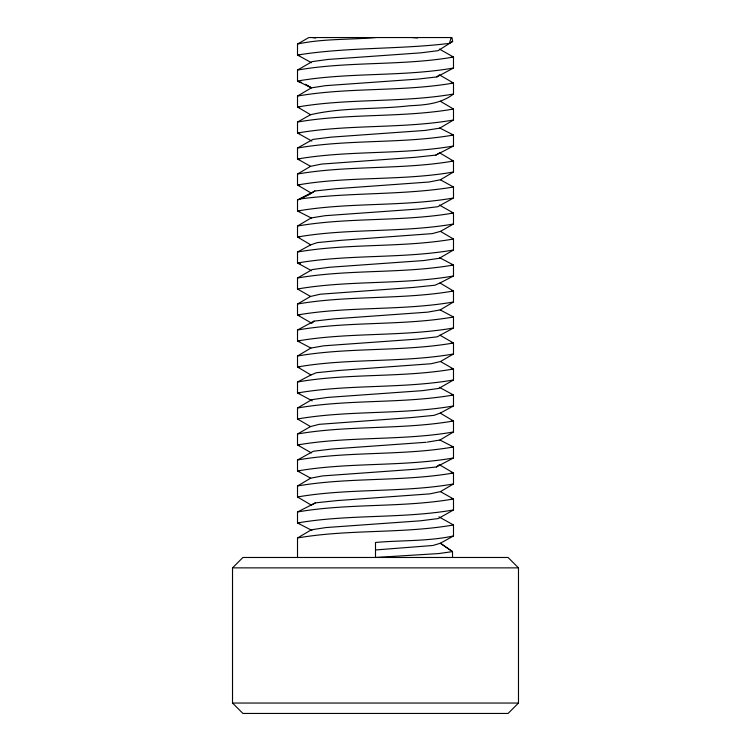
<?xml version="1.0" encoding="UTF-8"?>
<svg xmlns="http://www.w3.org/2000/svg" width="751" height="751" viewBox="0 0 751 751"><rect width="100%" height="100%" fill="white"/><g stroke="black" fill="none" stroke-linecap="round" stroke-linejoin="round"><path stroke-width="1.13" d="M452.524 557.477L452.524 551.628L440.386 543.236L432.961 545.479L375.5 549.967M439.391 49.059L453.491 57.048L453.491 68.031L436.913 76.921L417.819 79.108L325.54 85.661L311.393 87.848L297.509 81.033L297.509 70.05L312.153 61.61L328.131 59.423L420.701 52.861L438.086 50.674L452.656 41.436L451.942 37.55L308.83 37.55L297.509 44.046L297.509 55.039C347.629 46.966 399.016 49.566 449.436 43.38L451.201 37.55M312.641 322.62L314.078 321.128L333.838 318.884L427.638 312.153L440.18 309.91L453.491 301.996L453.491 291.012L439.973 282.986L434.951 285.23L412.872 287.473L320.32 294.204L310.52 296.448L297.509 304.014L297.509 314.998L311.928 323.371M232.519 567.869L242.92 557.477L508.08 557.477L518.481 567.869L518.481 703.049L508.08 713.45L242.92 713.45L232.519 703.049L232.519 567.869L518.481 567.869M436.913 76.921L438.471 75.457M315.439 502.851L311.243 505.094L297.509 496.974L297.509 485.981L310.689 478.171L322.451 475.927L415.951 469.197L436.397 466.953L439.373 464.709L453.491 472.989L453.491 483.973L440.443 491.633L429.835 493.876L336.861 500.607L315.439 502.851L297.509 511.975L297.509 522.968L311.918 530.422M435.833 155.1L439.645 152.857L453.491 161.033L453.491 172.017L440.368 179.78L428.962 182.024L335.622 188.754L314.857 190.998L311.496 193.242L297.509 185.018L297.509 174.025L310.585 166.318L321.559 164.075L414.721 157.344L435.833 155.1L453.491 146.023L453.491 135.039L439.673 127.961M449.436 43.38L452.656 41.436M439.889 335.153L453.491 343L453.491 353.993L440.49 361.513L431.055 363.756L338.729 370.487L316.349 372.731L310.942 374.974L297.509 366.986L297.509 356.002L310.895 348.051L323.803 345.807L417.716 339.076L437.157 336.833L453.491 327.999L453.491 317.006L440.18 309.91M439.382 205.032L453.491 213.021L453.491 224.014L440.462 231.383L432.21 233.627L340.635 240.358L317.326 242.601L310.717 244.845L297.509 237.006L297.509 226.023L311.177 217.921L325.221 215.678L419.424 208.947L437.842 206.703L453.491 198.011L453.491 187.027L440.368 179.78M427.375 442.095L439.917 440.03L453.491 431.985L453.491 420.992L440.217 413.116L433.994 415.359L410.975 417.603L319.147 424.334L310.52 426.577L297.509 433.994L297.509 444.977L311.449 452.928M439.251 74.734L453.491 83.042L453.491 94.035C440.818 103.845 425.047 105.046 409.661 105.741C376.814 109.618 342.841 107.149 310.576 114.715L297.509 107.027L297.509 96.044L311.393 87.848L305.535 84.309M440.339 101.254L453.491 109.036L453.491 120.029L439.692 128.177L425.244 130.421L330.956 137.151L312.923 139.395L297.509 148.031L297.509 159.024L310.585 166.318M297.509 557.477L297.509 537.979L311.421 529.774L326.225 527.531L420.56 520.8L438.265 518.556L453.491 509.967L453.491 498.983L440.443 491.633M440.462 231.383L453.491 239.025L453.491 250.008L439.297 258.306L423.742 260.55L329.323 267.281L312.35 269.525L297.509 278.011L297.509 289.004L310.52 296.448M310.52 426.577L297.509 418.983L297.509 408L311.843 399.654L327.746 397.41L422.184 390.68L438.819 388.436L453.491 379.987L453.491 369.004L440.49 361.513M311.825 141.066L297.509 133.021L297.509 122.037L310.576 114.715M453.491 535.961L440.386 543.236L452.524 551.628L438.584 553.571L375.5 557.477L375.5 542.466C401.419 540.138 427.995 541.471 453.491 535.961L453.491 524.977L438.931 516.857M310.689 478.171L297.509 470.971L297.509 459.988L313.364 451.248L332.111 449.004L426.239 442.273M311.496 270.67L297.509 263.01L297.509 252.017L310.717 244.845M440.217 413.116L453.491 405.981L453.491 394.998L439.316 387.291M314.857 190.998L297.509 200.029L297.509 211.012L311.581 218.128M310.895 348.051L297.509 340.992L297.509 330.008L314.078 321.128M436.397 466.953L453.491 457.979L453.491 446.986L439.917 440.03M312.247 400.846L297.509 392.989L297.509 381.996L310.942 374.974M439.973 282.986L453.491 276.002L453.491 265.019L439.532 257.64M297.509 200.029L310.501 193.73L299.996 198.977C350.858 192.181 402.949 195.363 453.491 187.027M297.509 381.996C348.774 373.022 402.17 377.95 453.491 369.004L451.238 368.469M453.491 172.017C402.207 181.029 348.755 175.997 297.509 185.018L299.733 185.553M453.491 353.993C402.17 362.94 348.774 358.011 297.509 366.986L299.743 367.521M297.509 44.046C322.996 38.536 349.581 39.878 375.5 37.55M297.509 70.05C348.905 61.141 402.095 65.957 453.491 57.048L451.304 56.522M453.491 68.031C402.095 76.949 348.905 72.115 297.509 81.033M297.509 226.023C348.896 217.105 402.095 221.939 453.491 213.021L451.304 212.495M297.509 252.017C348.905 243.108 402.095 247.933 453.491 239.025M453.491 250.008C402.095 258.917 348.905 254.101 297.509 263.01L300.466 263.761M453.491 276.002C402.095 284.911 348.905 280.095 297.509 289.004M453.491 301.996C402.095 310.905 348.905 306.098 297.509 314.998L299.762 315.533M453.491 317.006C402.095 325.915 348.905 321.099 297.509 330.008M297.509 356.002C348.905 347.103 402.095 351.909 453.491 343L451.267 342.475M453.491 327.999C402.095 336.899 348.905 332.092 297.509 340.992L299.762 341.527M297.509 408C348.905 399.091 402.095 403.897 453.491 394.998L451.304 394.472M297.509 418.983C348.905 410.074 402.095 414.89 453.491 405.981M297.509 433.994C348.905 425.085 402.095 429.901 453.491 420.992L451.313 420.466M297.509 459.988C348.905 451.079 402.095 455.895 453.491 446.986L451.304 446.46M453.491 457.979C402.104 466.897 348.905 462.062 297.509 470.971L299.696 471.506M453.491 483.973C402.095 492.881 348.905 488.056 297.509 496.974M297.509 96.044C348.905 87.125 402.095 91.96 453.491 83.042L451.248 82.507M297.509 122.037C348.905 113.129 402.095 117.945 453.491 109.036M297.509 148.031C348.905 139.123 402.095 143.939 453.491 135.039L451.276 134.504M453.491 198.011C402.095 206.929 348.896 202.094 297.509 211.012L299.752 211.547M453.491 224.014C402.095 232.923 348.905 228.097 297.509 237.006L299.762 237.541M297.509 304.014C348.905 295.105 402.095 299.921 453.491 291.012L451.473 290.543M453.491 379.987C402.095 388.896 348.905 384.08 297.509 392.989L299.724 393.515M297.509 485.981C348.905 477.073 402.104 481.898 453.491 472.989L451.22 472.445M297.509 511.975C348.905 503.067 402.095 507.892 453.491 498.983L451.257 498.448M297.509 537.979C348.905 529.07 402.095 533.886 453.491 524.977M453.491 94.035C402.095 102.934 348.905 98.118 297.509 107.027L299.705 107.562M453.491 120.029C402.095 128.928 348.905 124.112 297.509 133.021L299.705 133.556M297.509 174.025C348.905 165.126 402.095 169.933 453.491 161.033L451.285 160.498M453.491 146.023C402.095 154.922 348.905 150.116 297.509 159.024L299.715 159.55M297.509 278.011C348.905 269.111 402.095 273.927 453.491 265.019L451.304 264.493M453.491 431.985C402.095 440.884 348.905 436.068 297.509 444.977L299.658 445.503M453.491 509.967C402.095 518.875 348.905 514.059 297.509 522.968L299.705 523.494M232.519 703.049L518.481 703.049M411.933 37.55L417.603 37.954M312.416 37.55L315.72 37.991M298.795 81.784L301.649 82.347M299.696 55.565L297.509 55.039L311.477 62.699M308.21 85.999L311.008 87.726"/></g></svg>
